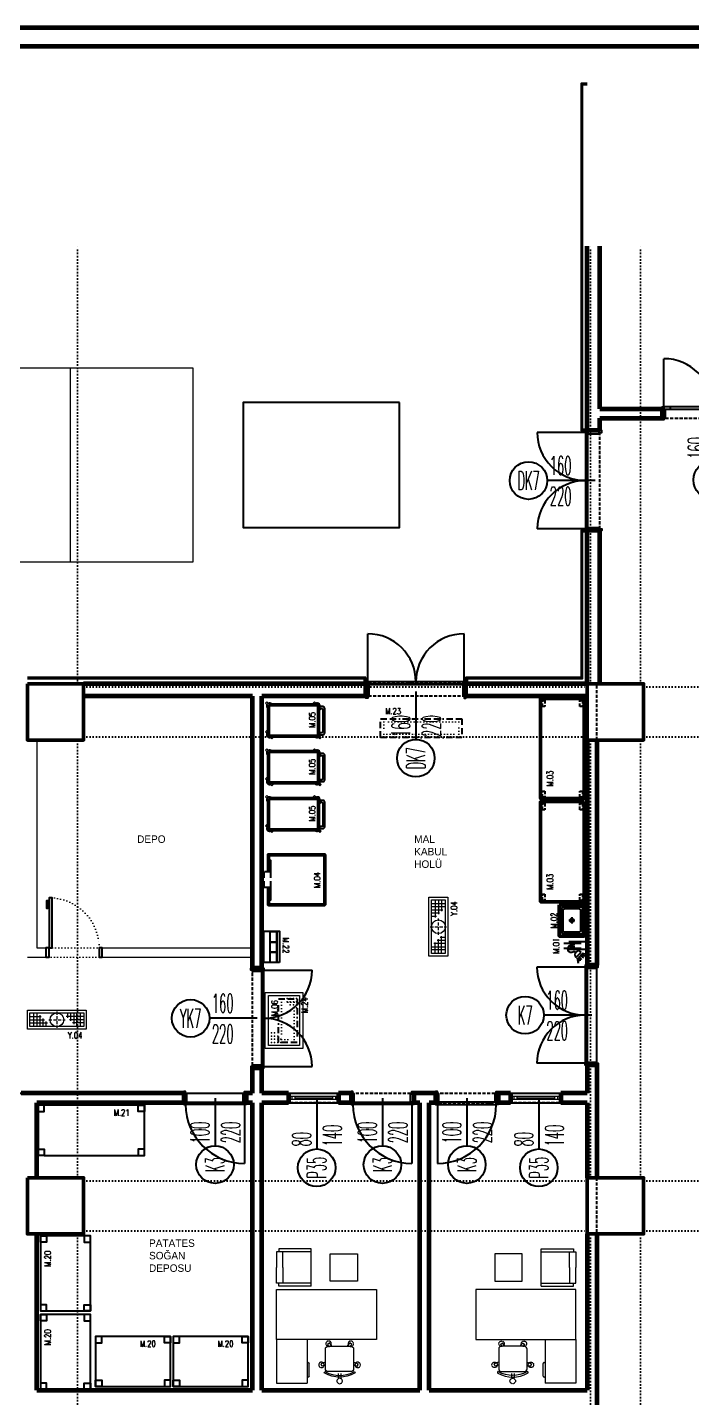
# Model space of a CAD drawing. Extents: x -228812 to 45006, y -308075 to -42938.
# Drawn here: x 33758 to 34820, y -45203 to -43012 of the extents above; entities that cross this region are included whole.
import ezdxf
from ezdxf.enums import TextEntityAlignment as Align

# ---------------------------------------------------------------- set-up
doc = ezdxf.new("R2010")
doc.units = 0
doc.header["$LTSCALE"] = 20
for name, pattern in [('( Hidden )', [0.375, 0.25, -0.125]), ('BORDER', [1.75, 0.5, -0.25, 0.5, -0.25, 0, -0.25]), ('DASHED2', [0.375, 0.25, -0.125]), ('DOT', [0.25, 0, -0.25]), ('HIDDEN', [0.375, 0.25, -0.125])]:
    doc.linetypes.add(name, pattern=pattern)
doc.layers.get('0').update_dxf_attribs({"linetype": 'CONTINUOUS', "lineweight": 15})
doc.layers.get('DEFPOINTS').update_dxf_attribs({"linetype": 'CONTINUOUS'})
for name, color, linetype, lineweight in [('-DWG_ANA', 7, 'CONTINUOUS', 50), ('-DWG_ANA_1', 7, 'BORDER', 25), ('-DWG_DETAY1', 7, 'CONTINUOUS', 25), ('-DWG_DETAY2', 7, 'CONTINUOUS', 15), ('-DWG_DETAY4', 7, 'DOT', 18), ('DUVAR', 7, 'CONTINUOUS', 60), ('k-cizgi', 7, 'CONTINUOUS', 0), ('KAPI', 32, 'CONTINUOUS', 25), ('kapi-acilis', 43, 'DOT', 15), ('KOLON', 7, 'CONTINUOUS', 50), ('NO', 7, 'CONTINUOUS', 30), ('PLAN', 253, 'CONTINUOUS', 15), ('tefris', 7, 'CONTINUOUS', 20), ('yerizg-a', 7, 'CONTINUOUS', 15), ('yerizg-b', 7, 'CONTINUOUS', 9)]:
    doc.layers.add(name, color=color, linetype=linetype, lineweight=lineweight)
for name, color, linetype in [('BL-M', 62, 'CONTINUOUS'), ('BL-Y', 144, 'CONTINUOUS'), ('GOR', 7, 'CONTINUOUS'), ('KAPILAR', 5, 'CONTINUOUS'), ('KIRIS', 9, 'DOT'), ('PENCERELER', 5, 'CONTINUOUS'), ('SIVA', 7, 'CONTINUOUS'), ('YAZI_BLM_1', 7, 'CONTINUOUS'), ('YRNO', 7, 'CONTINUOUS')]:
    doc.layers.add(name, color=color, linetype=linetype)
doc.styles.add('BLM_YAZI', font='stylu.ttf', dxfattribs={"width": 0.8})
doc.styles.add('OLC-50', font='romans.shx', dxfattribs={"width": 0.5, "height": 0.15})
doc.styles.add('ROMANS', font='romans.shx', dxfattribs={"width": 0.8})

# ---------------------------------------------------------------- blocks, each defined once
blk = doc.blocks.new('KAMYON1')
at = {"color": 0}
for p, q in [((-22.84, -3.48), (-22.84, -3.12)), ((-21.34, -34.01), (-21.34, -4.36)), ((20.66, -4.8), (20.66, -4.36)), ((22.16, -3.48), (22.16, -3.12)), ((20.66, -4.8), (20.66, -34.01)), ((-17.73, -13.98), (-19.74, -9.07)), ((-17.61, -8.99), (-17.16, -10.94)), ((16.93, -8.99), (16.48, -10.94)), ((17.05, -13.98), (19.06, -9.07)), ((-25.34, -42.01), (-25.34, -17.01)), ((-24.34, -16.01), (-21.34, -16.01)), ((-19.34, -32.51), (-17.73, -13.98)), ((18.66, -32.51), (17.05, -13.98)), ((20.66, -16.01), (23.66, -16.01)), ((24.66, -17.01), (24.66, -42.01)), ((-19.19, -30.78), (-21.34, -31.53)), ((-17.34, -34.51), (-7.45, -34.51)), ((-3.88, -34.51), (16.66, -34.51)), ((18.51, -30.78), (20.66, -31.53)), ((-19.34, -36.01), (-7.58, -36.01)), ((-13.34, -42.01), (-13.34, -36.01)), ((-9.34, -42.01), (-9.34, -36.01)), ((-3.76, -36.01), (18.66, -36.01)), ((4.66, -40.01), (4.66, -36.01)), ((4.66, -38.01), (12.66, -38.01)), ((9.38, -38.01), (9.38, -42.01)), ((11.11, -38.01), (11.11, -42.01)), ((12.66, -36.01), (12.66, -42.01)), ((-31.34, -42.01), (30.66, -42.01)), ((-31.34, -160.01), (-31.34, -42.01)), ((-21.4, -40.12), (-21.4, -42.01)), ((-19.17, -40.12), (-19.17, -42.01)), ((-9.34, -40.01), (4.66, -40.01)), ((-7.18, -40.01), (-7.18, -42.01)), ((2.21, -40.01), (2.21, -42.01)), ((3.33, -40.01), (3.33, -42.01)), ((30.66, -42.01), (30.66, -160.01)), ((-31.34, -81.34), (30.66, -81.34)), ((-31.34, -120.67), (30.66, -120.67)), ((30.66, -160.01), (-31.34, -160.01))]:
    blk.add_line(p, q, dxfattribs=at)
for centre, radius in [((-5.67, -35.4), 2), ((-5.67, -35.4), 0.981), ((-20.29, -38.33), 2.11)]:
    blk.add_circle(centre, radius, dxfattribs=at)
for centre, radius, start, end in [((-21.84, -3.12), 1, 101.2454, 180), ((-21.17, -3.1), 1.71, 192.8348, 264.2841), ((-0.34, -111.26), 111.25, 89.8603, 101.2454), ((-20.34, -4.36), 1, 100.5975, 180), ((-0.34, -111.26), 109.75, 89.8584, 100.5975), ((-0.34, -111.26), 111.25, 78.7546, 90.1397), ((-0.34, -111.26), 109.75, 79.4025, 90.1416), ((19.66, -4.36), 1, 0, 79.4025), ((20.49, -3.1), 1.71, 275.7159, 347.1652), ((21.16, -3.12), 1, 0, 78.7546), ((-16.64, -8.76), 1, 102.2941, 193.0427), ((-0.34, -83.55), 77.54, 77.7059, 102.2941), ((15.96, -8.76), 1, 346.9573, 77.7059), ((-16.19, -10.71), 1, 193.0427, 282.274), ((-0.34, -83.55), 73.54, 77.726, 102.274), ((15.51, -10.71), 1, 257.726, 346.9573), ((-24.34, -17.01), 1, 90, 180), ((23.66, -17.01), 1, 0, 90), ((-19.34, -34.01), 2, 180, 270), ((-17.34, -32.51), 2, 180, 270), ((16.66, -32.51), 2, 270, 360), ((18.66, -34.01), 2, 270, 360)]:
    blk.add_arc(centre, radius, start, end, dxfattribs=at)
blk = doc.blocks.new('*U687')
at = {"color": 0}
for p, q in [((-157, 23), (-157, 100)), ((-3, 23), (-3, 100)), ((-147, 23), (-147, 19)), ((-90.1, 23), (-90.1, 19)), ((-70, 23), (-70, 19)), ((-13.1, 23), (-13.1, 19)), ((-80, 7.5), (-80, 7.5))]:
    blk.add_line(p, q, dxfattribs=at)
at = {"color": 0, "linetype": 'DOT', "ltscale": 20}
blk.add_line((-155, 0), (-5, 0), dxfattribs=at)
at = {"color": 16}
blk.add_lwpolyline([(-80, 7.5), (-80, 84)], dxfattribs=at)
at = {"color": 0, "lineweight": -3}
for points in [[(-160, 20), (-160, 23), (-157, 23), (-157, 19), (-155, 19), (-155, 1), (-157, 1), (-157, -3), (-160, -3), (-160, 0)], [(0, 20), (0, 23), (-3, 23), (-3, 19), (-5, 19), (-5, 1), (-3, 1), (-3, -3), (0, -3), (0, 0)]]:
    blk.add_lwpolyline(points, dxfattribs=at)
at = {"color": 0}
for points in [[(-157, 23), (-157, 19), (-80, 19), (-80, 23)], [(-80, 23), (-80, 19), (-3, 19), (-3, 23)]]:
    blk.add_lwpolyline(points, close=True, dxfattribs=at)
at = {"color": 16}
blk.add_circle((-80, 114), 30, dxfattribs=at)
at = {"color": 0}
for centre, start, end in [((-157, 23), 0, 90), ((-3, 23), 90, 180)]:
    blk.add_arc(centre, 77, start, end, dxfattribs=at)
at = {"color": 16, "style": 'OLC-50', "width": 0.45}
blk.add_attdef('POZ', text='', height=30, rotation=270, dxfattribs=at).set_placement((-80, 114), align=Align.MIDDLE_CENTER)
blk.add_attdef('YUK', text='', height=30, rotation=270, dxfattribs=at).set_placement((-90, 80), align=Align.TOP_LEFT)
blk.add_attdef('GEN', text='', height=30, rotation=270, dxfattribs=at).set_placement((-80, 80), align=Align.BOTTOM_LEFT)
at = {"style": 'OLC-50', "width": 0.5, "flags": 1}
for tag, p in [('KABLOK', (-188.3, -83.8)), ('KAMAHKOD', (-83.9, -83.8)), ('KAMAHNO', (-195.2, -120.6)), ('KAMAHAD', (-79.6, -120)), ('DUVKA', (-188.6, -156)), ('KARENK', (-82.6, -154.8)), ('KATIP', (-188.1, -194)), ('KASAMAL', (-83.9, -189.6)), ('KAMAL', (-188.7, -233)), ('KASARENK', (-83.5, -229)), ('MENFEZ', (-190, -268.9)), ('YANGIN', (-84.2, -266.9)), ('ACILYON', (-192.7, -303.5)), ('CEKIT', (-86.3, -303.2)), ('CARPTEK', (-195, -337.4)), ('FOTOSEL', (-86.8, -337.1)), ('PBAR', (-193.2, -371.1)), ('KONTROL', (-87, -371.1))]:
    blk.add_attdef(tag, p, '', height=30, dxfattribs=at)
blk = doc.blocks.new('*U688')
at = {"color": 0}
for p, q in [((-157, 18), (-157, 95)), ((-3, 18), (-3, 95)), ((-147, 18), (-147, 14)), ((-90.1, 18), (-90.1, 14)), ((-80, 7.5), (-80, 7.5)), ((-70, 18), (-70, 14)), ((-13.1, 18), (-13.1, 14))]:
    blk.add_line(p, q, dxfattribs=at)
at = {"color": 0, "linetype": 'DOT', "ltscale": 20}
blk.add_line((-155, 0), (-5, 0), dxfattribs=at)
at = {"color": 0, "lineweight": -3}
for points in [[(-160, 15), (-160, 18), (-157, 18), (-157, 14), (-155, 14), (-155, 1), (-157, 1), (-157, -3), (-160, -3), (-160, 0)], [(0, 15), (0, 18), (-3, 18), (-3, 14), (-5, 14), (-5, 1), (-3, 1), (-3, -3), (0, -3), (0, 0)]]:
    blk.add_lwpolyline(points, dxfattribs=at)
at = {"color": 0}
for points in [[(-157, 18), (-157, 14), (-80, 14), (-80, 18)], [(-80, 18), (-80, 14), (-3, 14), (-3, 18)]]:
    blk.add_lwpolyline(points, close=True, dxfattribs=at)
at = {"color": 16}
blk.add_lwpolyline([(-80, 7.5), (-80, -69)], dxfattribs=at)
blk.add_circle((-80, -99), 30, dxfattribs=at)
at = {"color": 0}
for centre, start, end in [((-157, 18), 0, 90), ((-3, 18), 90, 180)]:
    blk.add_arc(centre, 77, start, end, dxfattribs=at)
at = {"color": 16, "style": 'OLC-50', "width": 0.45}
blk.add_attdef('GEN', text='', height=30, rotation=90, dxfattribs=at).set_placement((-80, -65), align=Align.BOTTOM_LEFT)
blk.add_attdef('YUK', text='', height=30, rotation=90, dxfattribs=at).set_placement((-70, -65), align=Align.TOP_LEFT)
at = {"style": 'OLC-50', "width": 0.5, "flags": 1}
for tag, p in [('KABLOK', (-188.3, -83.8)), ('KAMAHKOD', (-83.9, -83.8)), ('KAMAHNO', (-195.2, -120.6)), ('KAMAHAD', (-79.6, -120)), ('DUVKA', (-188.6, -156)), ('KARENK', (-82.6, -154.8)), ('KATIP', (-188.1, -194)), ('KASAMAL', (-83.9, -189.6)), ('KAMAL', (-188.7, -233)), ('KASARENK', (-83.5, -229)), ('MENFEZ', (-190, -268.9)), ('YANGIN', (-84.2, -266.9)), ('ACILYON', (-192.7, -303.5)), ('CEKIT', (-86.3, -303.2)), ('CARPTEK', (-195, -337.4)), ('FOTOSEL', (-86.8, -337.1)), ('PBAR', (-193.2, -371.1)), ('KONTROL', (-87, -371.1))]:
    blk.add_attdef(tag, p, '', height=30, dxfattribs=at)
at = {"color": 16, "style": 'OLC-50', "width": 0.45}
blk.add_attdef('POZ', text='', height=30, rotation=90, dxfattribs=at).set_placement((-80, -99), align=Align.MIDDLE_CENTER)
blk = doc.blocks.new('*U686')
at = {"color": 0}
for p, q in [((-157, 23), (-157, 100)), ((-3, 23), (-3, 100)), ((-147, 23), (-147, 19)), ((-90.1, 23), (-90.1, 19)), ((-70, 23), (-70, 19)), ((-13.1, 23), (-13.1, 19)), ((-80, 7.5), (-80, 7.5))]:
    blk.add_line(p, q, dxfattribs=at)
at = {"color": 0, "linetype": 'DOT', "ltscale": 20}
blk.add_line((-155, 0), (-5, 0), dxfattribs=at)
at = {"color": 0, "lineweight": -3}
for points in [[(-160, 20), (-160, 23), (-157, 23), (-157, 19), (-155, 19), (-155, 1), (-157, 1), (-157, -3), (-160, -3), (-160, 0)], [(0, 20), (0, 23), (-3, 23), (-3, 19), (-5, 19), (-5, 1), (-3, 1), (-3, -3), (0, -3), (0, 0)]]:
    blk.add_lwpolyline(points, dxfattribs=at)
at = {"color": 0}
for points in [[(-157, 23), (-157, 19), (-80, 19), (-80, 23)], [(-80, 23), (-80, 19), (-3, 19), (-3, 23)]]:
    blk.add_lwpolyline(points, close=True, dxfattribs=at)
at = {"color": 16}
blk.add_lwpolyline([(-80, 7.5), (-80, -69)], dxfattribs=at)
blk.add_circle((-80, -99), 30, dxfattribs=at)
at = {"color": 0}
for centre, start, end in [((-157, 23), 0, 90), ((-3, 23), 90, 180)]:
    blk.add_arc(centre, 77, start, end, dxfattribs=at)
at = {"color": 16, "style": 'OLC-50', "width": 0.45}
blk.add_attdef('GEN', text='', height=30, rotation=90, dxfattribs=at).set_placement((-80, -65), align=Align.BOTTOM_LEFT)
blk.add_attdef('YUK', text='', height=30, rotation=90, dxfattribs=at).set_placement((-70, -65), align=Align.TOP_LEFT)
at = {"style": 'OLC-50', "width": 0.5, "flags": 1}
for tag, p in [('KABLOK', (-188.3, -83.8)), ('KAMAHKOD', (-83.9, -83.8)), ('KAMAHNO', (-195.2, -120.6)), ('KAMAHAD', (-79.6, -120)), ('DUVKA', (-188.6, -156)), ('KARENK', (-82.6, -154.8)), ('KATIP', (-188.1, -194)), ('KASAMAL', (-83.9, -189.6)), ('KAMAL', (-188.7, -233)), ('KASARENK', (-83.5, -229)), ('MENFEZ', (-190, -268.9)), ('YANGIN', (-84.2, -266.9)), ('ACILYON', (-192.7, -303.5)), ('CEKIT', (-86.3, -303.2)), ('CARPTEK', (-195, -337.4)), ('FOTOSEL', (-86.8, -337.1)), ('PBAR', (-193.2, -371.1)), ('KONTROL', (-87, -371.1))]:
    blk.add_attdef(tag, p, '', height=30, dxfattribs=at)
at = {"color": 16, "style": 'OLC-50', "width": 0.45}
blk.add_attdef('POZ', text='', height=30, rotation=90, dxfattribs=at).set_placement((-80, -99), align=Align.MIDDLE_CENTER)
blk = doc.blocks.new('*U683')
at = {"color": 0}
for p, q in [((-157, 18), (-157, 95)), ((-3, 18), (-3, 95)), ((-147, 18), (-147, 14)), ((-90.1, 18), (-90.1, 14)), ((-80, 7.5), (-80, 7.5)), ((-70, 18), (-70, 14)), ((-13.1, 18), (-13.1, 14))]:
    blk.add_line(p, q, dxfattribs=at)
at = {"color": 0, "linetype": 'DOT', "ltscale": 20}
blk.add_line((-155, 0), (-5, 0), dxfattribs=at)
at = {"color": 16}
blk.add_lwpolyline([(-80, 7.5), (-80, 84)], dxfattribs=at)
at = {"color": 0, "lineweight": -3}
for points in [[(-160, 15), (-160, 18), (-157, 18), (-157, 14), (-155, 14), (-155, 1), (-157, 1), (-157, -3), (-160, -3), (-160, 0)], [(0, 15), (0, 18), (-3, 18), (-3, 14), (-5, 14), (-5, 1), (-3, 1), (-3, -3), (0, -3), (0, 0)]]:
    blk.add_lwpolyline(points, dxfattribs=at)
at = {"color": 0}
for points in [[(-157, 18), (-157, 14), (-80, 14), (-80, 18)], [(-80, 18), (-80, 14), (-3, 14), (-3, 18)]]:
    blk.add_lwpolyline(points, close=True, dxfattribs=at)
at = {"color": 16}
blk.add_circle((-80, 114), 30, dxfattribs=at)
at = {"color": 0}
for centre, start, end in [((-157, 18), 0, 90), ((-3, 18), 90, 180)]:
    blk.add_arc(centre, 77, start, end, dxfattribs=at)
at = {"color": 16, "style": 'OLC-50', "width": 0.45}
blk.add_attdef('POZ', text='', height=30, rotation=270, dxfattribs=at).set_placement((-80, 114), align=Align.MIDDLE_CENTER)
blk.add_attdef('YUK', text='', height=30, rotation=270, dxfattribs=at).set_placement((-90, 80), align=Align.TOP_LEFT)
blk.add_attdef('GEN', text='', height=30, rotation=270, dxfattribs=at).set_placement((-80, 80), align=Align.BOTTOM_LEFT)
at = {"style": 'OLC-50', "width": 0.5, "flags": 1}
for tag, p in [('KABLOK', (-188.3, -83.8)), ('KAMAHKOD', (-83.9, -83.8)), ('KAMAHNO', (-195.2, -120.6)), ('KAMAHAD', (-79.6, -120)), ('DUVKA', (-188.6, -156)), ('KARENK', (-82.6, -154.8)), ('KATIP', (-188.1, -194)), ('KASAMAL', (-83.9, -189.6)), ('KAMAL', (-188.7, -233)), ('KASARENK', (-83.5, -229)), ('MENFEZ', (-190, -268.9)), ('YANGIN', (-84.2, -266.9)), ('ACILYON', (-192.7, -303.5)), ('CEKIT', (-86.3, -303.2)), ('CARPTEK', (-195, -337.4)), ('FOTOSEL', (-86.8, -337.1)), ('PBAR', (-193.2, -371.1)), ('KONTROL', (-87, -371.1))]:
    blk.add_attdef(tag, p, '', height=30, dxfattribs=at)
blk = doc.blocks.new('*U657')
at = {"color": 0}
for p, q in [((-97, 18), (-97, 112)), ((-87, 18), (-87, 14)), ((-50, 7.5), (-50, 7.5)), ((-13, 18), (-13, 14))]:
    blk.add_line(p, q, dxfattribs=at)
at = {"color": 0, "linetype": 'DOT', "ltscale": 20}
blk.add_line((0, 0), (-100, 0), dxfattribs=at)
at = {"color": 16}
blk.add_lwpolyline([(-50, 7.5), (-50, 84)], dxfattribs=at)
at = {"color": 0, "lineweight": -3}
for points in [[(-100, 15), (-100, 18), (-97, 18), (-97, 14), (-95, 14), (-95, 1), (-97, 1), (-97, -3), (-100, -3), (-100, 0)], [(0, 15), (0, 18), (-3, 18), (-3, 14), (-5, 14), (-5, 1), (-3, 1), (-3, -3), (0, -3), (0, 0)]]:
    blk.add_lwpolyline(points, dxfattribs=at)
at = {"color": 0}
blk.add_lwpolyline([(-3, 18), (-3, 14), (-97, 14), (-97, 18)], close=True, dxfattribs=at)
at = {"color": 16}
blk.add_circle((-50, 114), 30, dxfattribs=at)
at = {"color": 0}
blk.add_arc((-97, 18), 94, 0, 90, dxfattribs=at)
at = {"color": 16, "style": 'OLC-50', "width": 0.45}
blk.add_attdef('POZ', text='', height=30, rotation=270, dxfattribs=at).set_placement((-50, 114), align=Align.MIDDLE_CENTER)
blk.add_attdef('YUK', text='', height=30, rotation=270, dxfattribs=at).set_placement((-60, 80), align=Align.TOP_LEFT)
blk.add_attdef('GEN', text='', height=30, rotation=270, dxfattribs=at).set_placement((-50, 80), align=Align.BOTTOM_LEFT)
at = {"style": 'OLC-50', "width": 0.5, "flags": 1}
for tag, p in [('KABLOK', (-158.3, -83.8)), ('KAMAHKOD', (-53.9, -83.8)), ('KAMAHNO', (-165.2, -120.6)), ('KAMAHAD', (-49.6, -120)), ('DUVKA', (-158.6, -156)), ('KARENK', (-52.6, -154.8)), ('KATIP', (-158.1, -194)), ('KASAMAL', (-53.9, -189.6)), ('KAMAL', (-158.7, -233)), ('KASARENK', (-53.5, -229)), ('MENFEZ', (-160, -268.9)), ('YANGIN', (-54.2, -266.9)), ('ACILYON', (-162.7, -303.5)), ('CEKIT', (-56.3, -303.2)), ('CARPTEK', (-165, -337.4)), ('FOTOSEL', (-56.8, -337.1)), ('PBAR', (-163.2, -371.1)), ('KONTROL', (-57, -371.1))]:
    blk.add_attdef(tag, p, '', height=30, dxfattribs=at)
blk = doc.blocks.new('*U656')
at = {"color": 0}
for p, q in [((-3, 18), (-3, 112)), ((-87, 18), (-87, 14)), ((-50, 7.5), (-50, 7.5)), ((-13, 18), (-13, 14))]:
    blk.add_line(p, q, dxfattribs=at)
at = {"color": 0, "linetype": 'DOT', "ltscale": 20}
blk.add_line((-100, 0), (0, 0), dxfattribs=at)
at = {"color": 16}
blk.add_lwpolyline([(-50, 7.5), (-50, 84)], dxfattribs=at)
at = {"color": 0, "lineweight": -3}
for points in [[(-100, 15), (-100, 18), (-97, 18), (-97, 14), (-95, 14), (-95, 1), (-97, 1), (-97, -3), (-100, -3), (-100, 0)], [(0, 15), (0, 18), (-3, 18), (-3, 14), (-5, 14), (-5, 1), (-3, 1), (-3, -3), (0, -3), (0, 0)]]:
    blk.add_lwpolyline(points, dxfattribs=at)
at = {"color": 0}
blk.add_lwpolyline([(-97, 18), (-97, 14), (-3, 14), (-3, 18)], close=True, dxfattribs=at)
at = {"color": 16}
blk.add_circle((-50, 114), 30, dxfattribs=at)
at = {"color": 0}
blk.add_arc((-3, 18), 94, 90, 180, dxfattribs=at)
at = {"color": 16, "style": 'OLC-50', "width": 0.45}
blk.add_attdef('POZ', text='', height=30, rotation=270, dxfattribs=at).set_placement((-50, 114), align=Align.MIDDLE_CENTER)
blk.add_attdef('YUK', text='', height=30, rotation=270, dxfattribs=at).set_placement((-60, 80), align=Align.TOP_LEFT)
blk.add_attdef('GEN', text='', height=30, rotation=270, dxfattribs=at).set_placement((-50, 80), align=Align.BOTTOM_LEFT)
at = {"style": 'OLC-50', "width": 0.5, "flags": 1}
for tag, p in [('KABLOK', (-158.3, -83.8)), ('KAMAHKOD', (-53.9, -83.8)), ('KAMAHNO', (-165.2, -120.6)), ('KAMAHAD', (-49.6, -120)), ('DUVKA', (-158.6, -156)), ('KARENK', (-52.6, -154.8)), ('KATIP', (-158.1, -194)), ('KASAMAL', (-53.9, -189.6)), ('KAMAL', (-158.7, -233)), ('KASARENK', (-53.5, -229)), ('MENFEZ', (-160, -268.9)), ('YANGIN', (-54.2, -266.9)), ('ACILYON', (-162.7, -303.5)), ('CEKIT', (-56.3, -303.2)), ('CARPTEK', (-165, -337.4)), ('FOTOSEL', (-56.8, -337.1)), ('PBAR', (-163.2, -371.1)), ('KONTROL', (-57, -371.1))]:
    blk.add_attdef(tag, p, '', height=30, dxfattribs=at)
blk = doc.blocks.new('*U9176')
at = {"color": 0, "linetype": 'Continuous', "lineweight": 9, "ltscale": 200}
for p, q in [((0, 10), (-80, 10)), ((-80, 10), (-80, 5)), ((0, 5), (-80, 5)), ((-75, 10), (-75, 5)), ((-70, 10), (-70, 5)), ((-10, 10), (-10, 5)), ((-5, 10), (-5, 5)), ((0, 10), (0, 5))]:
    blk.add_line(p, q, dxfattribs=at)
at = {"color": 16}
for points in [[(-80, 15), (0, 15)], [(-80, 0), (0, 0)], [(-70, 7.5), (-10, 7.5)], [(-35, 7.5), (-35, -74)]]:
    blk.add_lwpolyline(points, dxfattribs=at)
blk.add_circle((-35, -104), 30, dxfattribs=at)
at = {"color": 16, "style": 'OLC-50', "width": 0.45}
blk.add_attdef('GEN', text='', height=30, rotation=90, dxfattribs=at).set_placement((-35, -70), align=Align.BOTTOM_LEFT)
blk.add_attdef('YUK', text='', height=30, rotation=90, dxfattribs=at).set_placement((-25, -70), align=Align.TOP_LEFT)
at = {"style": 'OLC-50', "width": 0.5, "flags": 1}
for tag, p in [('PBLOK', (-154.2, -86.3)), ('PMAHKOD', (-49.8, -86.3)), ('PMAHNO', (-161.2, -123.1)), ('PMAHAD', (-45.6, -122.5)), ('DUVKA', (-154.5, -158.5)), ('KARENK', (-48.6, -157.3)), ('KATIP', (-154.1, -196.5)), ('KASAMAL', (-49.8, -192.1)), ('KAMAL', (-154.6, -235.5)), ('KASARENK', (-49.4, -231.5)), ('YANGIN', (-50.1, -269.4)), ('ACILYON', (-158.6, -275.6))]:
    blk.add_attdef(tag, p, '', height=30, dxfattribs=at)
at = {"color": 16, "style": 'OLC-50', "width": 0.45}
blk.add_attdef('POZ', text='', height=30, rotation=90, dxfattribs=at).set_placement((-35, -104), align=Align.MIDDLE_CENTER)
blk = doc.blocks.new('KOLTUK')
at = {"color": 0, "linetype": 'ByBlock', "extrusion": (0.003782, 0.00162, 0.999992)}
for p, q in [((-51.6, 25), (-55.5, 25)), ((-55.5, 25), (-55.5, 0)), ((-51.6, 30), (-51.6, 25)), ((0, 30), (-51.6, 30)), ((0, 25), (-51.6, 25)), ((-45, 0), (-45, 25)), ((0, 30), (0, -30)), ((-55.5, -25), (-55.5, 0)), ((-45, 0), (-45, -25)), ((-51.6, -25), (-55.5, -25)), ((-51.6, -30), (-51.6, -25)), ((0, -25), (-51.6, -25)), ((0, -30), (-51.6, -30))]:
    blk.add_line(p, q, dxfattribs=at)
blk = doc.blocks.new('KOLTUK-OFIS')
at = {"color": 0, "linetype": 'Continuous'}
for p, q in [((-17.9, -13.7), (-17.9, -39.1)), ((14.8, -10.2), (-14.4, -10.2)), ((18.3, -39.1), (18.3, -13.7)), ((-14.4, -42.6), (14.8, -42.6))]:
    blk.add_line(p, q, dxfattribs=at)
for points in [[(-15.5, -7.8), (-13.1, -5.9)], [(-13.6, -10.2), (-15.5, -7.8)], [(-10.1, -10.2), (-13.1, -5.9)], [(10, -10.2), (12.6, -5.9)], [(12.6, -5.9), (15.5, -7.8)], [(13.9, -10.2), (15.5, -7.8)], [(-18.3, -30.7), (-23.6, -32.6)], [(-22.6, -35.4), (-23.6, -32.6)], [(-17.9, -34.1), (-22.6, -35.4)], [(18.3, -30.7), (24.1, -32.6)], [(18.3, -34.3), (22.6, -35.4)], [(24.1, -32.6), (22.6, -35.4)], [(-1.7, -45), (-1.7, -50.7)], [(1.7, -45), (1.7, -50.7)]]:
    blk.add_lwpolyline(points, dxfattribs=at)
blk.add_lwpolyline([(18.1, -42.7, -0.263158), (-18.1, -42.7, 1), (-19.1, -44.6, 0.263158), (19.1, -44.6, 1), (18.1, -42.7)], format="xyb", dxfattribs=at)
at = {"color": 0, "linetype": 'HIDDEN', "ltscale": 0.2}
for centre in [(-14.3, -6.9), (14.1, -6.9), (-23.1, -34), (23.3, -34), (0, -54.6)]:
    blk.add_circle(centre, 3.5, dxfattribs=at)
at = {"color": 0, "linetype": 'Continuous'}
for centre, start, end in [((-14.4, -13.7), 89.999, 179.999), ((14.8, -13.7), 359.999, 89.999), ((-14.4, -39.1), 179.999, 269.999), ((14.8, -39.1), 269.999, 359.999)]:
    blk.add_arc(centre, 3.5, start, end, dxfattribs=at)
blk = doc.blocks.new('DOKTORMASASI02')
at = {"color": 0}
for p, q in [((0, -20), (49, -20)), ((0, -90), (0, -20)), ((49, -90), (49, -20)), ((49, -29.7), (50.8, -29.7)), ((52.3, -31.2), (52.3, -51.6)), ((50.8, -53.1), (49, -53.1)), ((160, -90), (0, -90)), ((0, -90), (0, -170)), ((160, -170), (160, -90)), ((0, -170), (160, -170)), ((129.8, -183), (85.8, -183)), ((85.8, -183), (85.8, -227)), ((129.8, -227), (129.8, -183)), ((85.8, -227), (129.8, -227))]:
    blk.add_line(p, q, dxfattribs=at)
for centre, start, end in [((50.8, -31.2), 0, 90), ((50.8, -51.6), 270, 0)]:
    blk.add_arc(centre, 1.5, start, end, dxfattribs=at)
at = {"color": 0, "xscale": 1.25, "yscale": 1.25, "zscale": 1.25, "rotation": 180}
blk.add_blockref('KOLTUK-OFIS', (101.1, -91.8), dxfattribs=at)
at = {"color": 0}
blk.add_blockref('KOLTUK', (55.5, -205), dxfattribs=at)
blk = doc.blocks.new('KOLON90')
at = {"layer": 'KOLON', "color": 4}
blk.add_lwpolyline([(-45, 45), (45, 45), (45, -45), (-45, -45)], close=True, dxfattribs=at)
blk = doc.blocks.new('Y-SIFON')
at = {"layer": 'yerizg-a', "color": 0, "linetype": 'Continuous'}
blk.add_circle((0, 0), 11, dxfattribs=at)
at = {"layer": 'yerizg-b', "color": 0, "linetype": 'DASHED2'}
for points in [[(-13, 0), (13, 0)], [(0, 13), (0, -13)]]:
    blk.add_lwpolyline(points, dxfattribs=at)
blk = doc.blocks.new('1BS-SYK39A')
at = {"layer": 'yerizg-a', "color": 0}
blk.add_lwpolyline([(0, 0), (94, 0), (94, -30), (0, -30)], close=True, dxfattribs=at)
at = {"layer": 'yerizg-b', "color": 0}
for p, q in [((4, -10), (22, -10)), ((4, -15), (27, -15)), ((4, -20), (32, -20)), ((10, -26), (10, -4)), ((15, -4), (15, -26)), ((20, -26), (20, -8)), ((25, -26), (25, -13)), ((30, -26), (30, -18)), ((90, -10), (62, -10)), ((64, -4), (64, -12)), ((90, -15), (67, -15)), ((69, -4), (69, -17)), ((90, -20), (72, -20)), ((74, -4), (74, -22)), ((79, -26), (79, -4)), ((84, -4), (84, -26))]:
    blk.add_line(p, q, dxfattribs=at)
blk.add_lwpolyline([(4, -4), (90, -4), (90, -26), (4, -26)], close=True, dxfattribs=at)
at = {"layer": 'PLAN', "color": 0, "linetype": 'Continuous'}
blk.add_blockref('Y-SIFON', (47, -15), dxfattribs=at)
at = {"layer": 'YRNO', "linetype": 'Continuous', "style": 'ROMANS', "width": 0.8}
blk.add_attdef('YRNO', text='', height=10, dxfattribs=at).set_placement((76, -40), align=Align.MIDDLE)
blk = doc.blocks.new('1YB-E90')
at = {"layer": 'yerizg-a', "color": 0}
blk.add_lwpolyline([(0, 0), (90, 0), (90, -60), (0, -60)], close=True, dxfattribs=at)
at = {"layer": 'yerizg-b', "color": 0}
blk.add_lwpolyline([(5, -5), (85, -5), (85, -55), (5, -55)], close=True, dxfattribs=at)
at = {"layer": 'yerizg-b', "color": 0, "linetype": 'Continuous'}
for p in [(10, -10), (10, -15), (10, -20), (15, -10), (15, -15), (15, -20), (20, -10), (20, -15), (20, -20), (25, -10), (25, -15), (10, -25), (15, -25), (70, -40), (75, -35), (75, -40), (80, -35), (80, -40), (65, -45), (65, -50), (70, -45), (70, -50), (75, -45), (75, -50), (80, -45), (80, -50)]:
    blk.add_point(p, dxfattribs=at)
at = {"layer": 'NO', "linetype": 'Continuous', "style": 'ROMANS', "width": 0.8}
blk.add_attdef('NO', text='', height=10, dxfattribs=at).set_placement((25.2, -45), align=Align.MIDDLE)
blk = doc.blocks.new('Palet istif 1')
at = {"layer": 'BL-M'}
for points in [[(-56.6, -28.3), (63.4, -28.3), (63.4, 51.7), (-56.6, 51.7)], [(-56.6, 41.7), (-46.6, 41.7), (-46.6, 51.7), (-56.6, 51.7)], [(63.4, 41.7), (53.4, 41.7), (53.4, 51.7), (63.4, 51.7)], [(-56.6, -18.3), (-46.6, -18.3), (-46.6, -28.3), (-56.6, -28.3)], [(63.4, -18.3), (53.4, -18.3), (53.4, -28.3), (63.4, -28.3)]]:
    blk.add_lwpolyline(points, close=True, dxfattribs=at)
at = {"layer": 'NO', "linetype": 'Continuous', "style": 'ROMANS', "width": 0.8}
blk.add_attdef('NO', text='', height=10, dxfattribs=at).set_placement((27, 40), align=Align.MIDDLE)
blk = doc.blocks.new('Palet istif 2')
at = {"layer": 'BL-M'}
for p, q in [((31.3, 44.2), (-48.7, 44.2)), ((-48.7, 44.2), (-48.7, -115.8)), ((31.3, -115.8), (31.3, 44.2)), ((-48.7, -125.8), (31.3, -125.8))]:
    blk.add_line(p, q, dxfattribs=at)
for points in [[(-38.7, 44.2), (-38.7, 34.2), (-48.7, 34.2), (-48.7, 44.2)], [(21.3, 44.2), (21.3, 34.2), (31.3, 34.2), (31.3, 44.2)], [(-38.7, -125.8), (-38.7, -115.8), (-48.7, -115.8), (-48.7, -125.8)], [(21.3, -125.8), (21.3, -115.8), (31.3, -115.8), (31.3, -125.8)]]:
    blk.add_lwpolyline(points, close=True, dxfattribs=at)
at = {"layer": 'NO', "linetype": 'Continuous', "style": 'ROMANS', "width": 0.8}
blk.add_attdef('NO', text='', height=10, rotation=90, dxfattribs=at).set_placement((-37.1, 7.8), align=Align.MIDDLE)
blk = doc.blocks.new('jd-tnp')
at = {"layer": 'YAZI_BLM_1', "style": 'BLM_YAZI'}
for s, p in [('PATATES', (0, 40)), ('SOĞAN', (0, 20)), ('DEPOSU', (0, 0))]:
    blk.add_text(s, height=12, dxfattribs=at).set_placement(p)
blk = doc.blocks.new('1YB-GBM')
at = {"layer": '-DWG_DETAY1', "color": 0}
blk.add_lwpolyline([(0, -25), (0, 0), (50, 0), (50, -25)], close=True, dxfattribs=at)
for points in [[(0, -10), (50, -10)], [(0, -21), (50, -21)], [(17, -10), (17, -21)], [(33, -10), (33, -21)]]:
    blk.add_lwpolyline(points, dxfattribs=at)
at = {"layer": '-DWG_DETAY2', "color": 0, "const_width": 0.5}
for points in [[(15, -11), (15, -19), (1, -19)], [(31, -11), (31, -19), (18, -19)], [(48, -11), (48, -19), (34, -19)]]:
    blk.add_lwpolyline(points, dxfattribs=at)
at = {"layer": 'NO', "linetype": 'Continuous', "style": 'ROMANS', "width": 0.8}
blk.add_attdef('NO', text='', height=10, dxfattribs=at).set_placement((27, -35), align=Align.MIDDLE)
blk = doc.blocks.new('1YB-KP80')
at = {"layer": '-DWG_ANA_1', "color": 0}
blk.add_lwpolyline([(0, 0), (70, 0), (70, -30), (0, -30)], close=True, dxfattribs=at)
at = {"layer": '-DWG_DETAY4', "color": 0}
blk.add_lwpolyline([(5, -5), (5, -25), (65, -25), (65, -5)], close=True, dxfattribs=at)
at = {"layer": 'NO', "linetype": 'Continuous', "style": 'ROMANS', "width": 0.8}
blk.add_attdef('NO', text='', height=10, dxfattribs=at).set_placement((60, -42), align=Align.MIDDLE)
blk = doc.blocks.new('jo-tht')
at = {"layer": 'YAZI_BLM_1', "style": 'BLM_YAZI'}
for s, p in [('MAL', (0, 40)), ('KABUL', (0, 20)), ('HOLÜ', (0, 0))]:
    blk.add_text(s, height=12, dxfattribs=at).set_placement(p)
blk = doc.blocks.new('TCN160H')
at = {"layer": '-DWG_ANA', "color": 0}
blk.add_lwpolyline([(0, 0), (160, 0), (160, -70), (0, -70)], close=True, dxfattribs=at)
at = {"layer": '-DWG_DETAY1', "color": 0, "linetype": 'HIDDEN'}
for points in [[(13, -7), (3, -7), (3, -3), (13, -3)], [(158, -7), (148, -7), (148, -3), (158, -3)], [(13, -67), (3, -67), (3, -63), (13, -63)], [(158, -67), (148, -67), (148, -63), (158, -63)]]:
    blk.add_lwpolyline(points, close=True, dxfattribs=at)
at = {"layer": 'NO', "linetype": 'Continuous', "style": 'ROMANS', "width": 0.8}
blk.add_attdef('NO', text='', height=10, dxfattribs=at).set_placement((128, -55), align=Align.MIDDLE)
blk = doc.blocks.new('EEN102D')
at = {"layer": '-DWG_ANA', "color": 0}
blk.add_lwpolyline([(0, -40), (0, 0), (50, 0), (50, -40)], close=True, dxfattribs=at)
at = {"layer": '-DWG_DETAY1', "color": 0}
for points in [[(3, -32), (3, -3), (47, -3), (47, -32, -0.414214), (42, -37), (8, -37, -0.414214)], [(9, -6), (41, -6, -0.414214), (44, -9), (44, -31, -0.414214), (41, -34), (9, -34, -0.414214), (6, -31), (6, -9, -0.414214)]]:
    blk.add_lwpolyline(points, format="xyb", close=True, dxfattribs=at)
for points in [[(20, -20), (30, -20)], [(25, -15), (25, -25)]]:
    blk.add_lwpolyline(points, dxfattribs=at)
blk.add_circle((25, -20), 3.16, dxfattribs=at)
at = {"layer": 'NO', "linetype": 'Continuous', "style": 'ROMANS', "width": 0.8}
blk.add_attdef('NO', text='', height=10, dxfattribs=at).set_placement((25, -48.4), align=Align.MIDDLE)
blk = doc.blocks.new('1CC-GT15')
at = {"layer": '-DWG_ANA_1', "color": 0, "linetype": 'Continuous'}
for points in [[(-6, 0), (-6, -30)], [(6, 0), (6, -30)], [(-6, -24), (6, -24)]]:
    blk.add_lwpolyline(points, dxfattribs=at)
at = {"layer": '-DWG_DETAY1', "color": 0}
for points in [[(-8, 0), (8, 0)], [(-4, -38), (-4, -10)], [(-2, -28), (-2, -20)], [(2, -28), (2, -20)], [(4, -38), (4, -10)], [(18.7, -18.5), (10.2, -10)], [(12, -9.1), (13.7, -0.8)], [(13.6, -10.6), (16.5, -3.6)], [(15.1, -12.1), (19.3, -6.5)], [(16.6, -13.6), (22.2, -9.3)], [(18.1, -15.1), (25, -12.1)], [(19.6, -16.6), (27.9, -14.9)]]:
    blk.add_lwpolyline(points, dxfattribs=at)
blk.add_arc((14.4, -14.3), 6, 135.1651, 315.1651, dxfattribs=at)
blk.add_spline([(0, -24), (0.6, -29.4), (5.1, -31.7), (8.6, -30.5), (10.2, -24.8), (9.3, -20.4), (10.8, -18.7)], degree=3, dxfattribs=at)
at = {"layer": 'NO', "linetype": 'Continuous', "style": 'ROMANS', "width": 0.8}
blk.add_attdef('NO', text='', height=10, dxfattribs=at).set_placement((0, -50), align=Align.MIDDLE)
blk = doc.blocks.new('AMT100')
at = {"layer": '-DWG_ANA', "color": 0, "linetype": 'Continuous'}
blk.add_lwpolyline([(50, 0), (50, -80), (0, -80), (0, 0)], close=True, dxfattribs=at)
at = {"layer": '-DWG_DETAY1', "color": 0}
blk.add_lwpolyline([(2, -80), (2, -87, 0.414214), (5, -90), (44, -90, 0.414214), (47, -87), (47, -80), (44, -80), (44, -85.5, -0.414214), (42.5, -87), (6.5, -87, -0.414214), (5, -85.5), (5, -80)], format="xyb", dxfattribs=at)
at = {"layer": '-DWG_DETAY2', "color": 0, "linetype": 'HIDDEN'}
for points in [[(3.4, 1.4), (6.5, 4.5), (8.6, 2.4), (5.5, -0.8)], [(49.4, 1.4), (52.5, 4.5), (54.6, 2.4), (51.5, -0.8)], [(-1.4, -2.4), (-4.5, -5.5), (-2.4, -7.6), (0.8, -4.5)], [(-1.4, -79.4), (-4.5, -82.5), (-2.4, -84.6), (0.8, -81.5)], [(44.6, -79.4), (41.5, -82.5), (43.6, -84.6), (46.8, -81.5)], [(49.4, -74.6), (52.5, -71.5), (54.6, -73.6), (51.5, -76.8)]]:
    blk.add_lwpolyline(points, dxfattribs=at)
at = {"layer": '-DWG_DETAY2', "color": 0}
for centre, start, end in [((2, -2), 23.5782, 246.4218), ((48, -2), 293.5782, 156.4218), ((2, -78), 113.5782, 336.4218), ((48, -78), 203.5782, 66.4218)]:
    blk.add_arc(centre, 5, start, end, dxfattribs=at)
at = {"layer": 'NO', "linetype": 'Continuous', "style": 'ROMANS', "width": 0.8}
blk.add_attdef('NO', text='', height=10, dxfattribs=at).set_placement((26, -70), align=Align.MIDDLE)
blk = doc.blocks.new('1AS-BW600')
at = {"layer": '-DWG_ANA', "color": 0}
blk.add_lwpolyline([(53, 0), (80, 0), (80, -90), (0, -90), (0, 0), (28, 0)], dxfattribs=at)
at = {"layer": '-DWG_ANA_1', "color": 0}
blk.add_lwpolyline([(28, 7), (28, -4), (53, -4), (53, 7)], close=True, dxfattribs=at)
at = {"layer": '-DWG_DETAY1', "color": 0}
for points in [[(8, 0), (8, -4), (28, -4)], [(53, -4), (71, -4), (71, 0)]]:
    blk.add_lwpolyline(points, dxfattribs=at)
at = {"layer": 'NO', "linetype": 'Continuous', "style": 'ROMANS', "width": 0.8}
blk.add_attdef('NO', text='', height=10, dxfattribs=at).set_placement((39.7, -78), align=Align.MIDDLE)
blk = doc.blocks.new('1YB-UP80')
at = {"layer": '-DWG_ANA_1', "color": 0}
blk.add_lwpolyline([(0, 0), (130, 0), (130, -30), (0, -30)], close=True, dxfattribs=at)
at = {"layer": '-DWG_DETAY4', "color": 0}
blk.add_lwpolyline([(5, -5), (5, -25), (125, -25), (125, -5)], close=True, dxfattribs=at)
at = {"layer": 'NO', "linetype": 'Continuous', "style": 'ROMANS', "width": 0.8}
blk.add_attdef('NO', text='', height=10, dxfattribs=at).set_placement((110, -42), align=Align.MIDDLE)
blk = doc.blocks.new('J-K109l')
at = {"layer": 'KAPI', "linetype": 'Continuous'}
blk.add_lwpolyline([(5, 10), (10, 10), (10, 90), (5, 90)], close=True, dxfattribs=at)
blk.add_lwpolyline([(5, 85), (1, 85), (1, 73), (3, 73), (3, 83), (5, 83)], dxfattribs=at)
at = {"layer": 'kapi-acilis', "linetype": 'DOT'}
blk.add_arc((5, 10), 80, 0, 90, dxfattribs=at)

msp = doc.modelspace()

# ---------------------------------------------------------------- linework, layer by layer
at = {"linetype": 'Continuous'}
for p, q in [((33772.865, -44151.5), (33772.865, -44483.579)), ((33772.865, -44483.579), (33787.673, -44483.579)), ((33787.673, -44483.579), (33787.673, -44498.579)), ((33877.673, -44483.579), (33877.673, -44498.579)), ((33877.673, -44483.579), (34117.874, -44483.579)), ((33757.865, -44498.579), (33787.673, -44498.579)), ((33877.673, -44498.579), (34117.874, -44498.579))]:
    msp.add_line(p, q, dxfattribs=at)
at = {"layer": 'DEFPOINTS', "color": 7, "linetype": '( Hidden )'}
for p, q in [((33847.865, -44061.5), (33757.874, -44061.5)), ((33757.874, -44061.5), (34652.874, -44061.5)), ((34667.874, -44061.5), (33847.865, -44061.5)), ((33847.865, -44061.5), (33847.865, -44061.5)), ((34667.874, -45456.501), (34667.874, -44061.5))]:
    msp.add_line(p, q, dxfattribs=at)
at = {"layer": 'DEFPOINTS', "linetype": '( Hidden )'}
msp.add_line((34117.874, -44716.5), (34117.874, -44496.5), dxfattribs=at)
at = {"layer": 'DEFPOINTS', "linetype": 'Continuous'}
msp.add_line((32007.874, -44716.5), (34117.874, -44716.5), dxfattribs=at)
at = {"layer": 'DEFPOINTS', "color": 7, "linetype": '( Hidden )'}
msp.add_lwpolyline([(34672.874, -43636.5), (35442.874, -43636.5), (35442.874, -44681.5), (35032.874, -44681.5), (35032.874, -45726.5), (35032.874, -45614.035), (35032.874, -45711.5), (34742.874, -45711.5), (34742.874, -45456.501), (34667.874, -45456.501), (34667.874, -44941.5), (34742.874, -44941.5), (34742.874, -44851.5), (34667.874, -44851.5), (34667.874, -44151.5), (34742.874, -44151.5), (34742.874, -44061.5), (34672.874, -44061.5), (34672.874, -43636.5)], dxfattribs=at)
at = {"layer": 'DEFPOINTS', "linetype": '( Hidden )'}
for points in [[(34132.874, -44716.5), (34652.874, -44716.5), (34652.874, -44081.5), (34132.874, -44081.5)], [(34117.874, -44731.5), (33772.874, -44731.5), (33772.874, -44851.5), (33847.865, -44851.5), (33847.865, -44941.5), (33772.883, -44941.5), (33772.874, -45191.5), (34117.874, -45191.5)], [(34385.374, -44731.5), (34132.874, -44731.5), (34132.874, -45191.5), (34385.374, -45191.5)], [(34652.874, -44941.5), (34652.874, -44941.5), (34652.874, -44851.5), (34652.874, -44731.5), (34400.374, -44731.5), (34400.374, -45191.5), (34652.874, -45191.5)]]:
    msp.add_lwpolyline(points, close=True, dxfattribs=at)
at = {"layer": 'DUVAR', "color": 2, "linetype": 'ByBlock', "ltscale": 0.5}
for p, q in [((28756.977, -43011.663), (38815.891, -43011.663)), ((28786.977, -43041.663), (38785.891, -43041.663))]:
    msp.add_line(p, q, dxfattribs=at)
at = {"layer": 'DUVAR', "color": 2}
for p, q in [((34652.874, -43656.5), (34652.874, -43361.5)), ((34672.874, -43621.5), (34672.874, -43361.5)), ((34672.874, -43621.5), (34772.374, -43621.5)), ((34672.874, -43636.5), (34772.374, -43636.5)), ((34672.874, -43656.5), (34672.874, -43636.5)), ((34672.874, -43656.5), (34652.874, -43656.5)), ((34652.874, -44061.5), (34652.874, -43816.5)), ((34672.874, -43816.5), (34652.874, -43816.5)), ((34672.874, -44061.5), (34672.874, -43816.5)), ((34298.874, -44061.5), (33847.865, -44061.5)), ((34298.874, -44081.5), (34298.874, -44061.5)), ((34652.874, -44061.5), (34458.874, -44061.5)), ((34458.874, -44081.5), (34458.874, -44061.5)), ((34117.874, -44081.5), (33847.865, -44081.5)), ((34117.874, -44516.5), (34117.874, -44081.5)), ((34298.874, -44081.5), (34132.874, -44081.5)), ((34132.874, -44516.5), (34132.874, -44081.5)), ((34652.874, -44081.5), (34458.874, -44081.5)), ((34652.874, -44151.5), (34652.874, -44511.5)), ((34667.874, -44151.5), (34667.874, -44511.5)), ((34132.874, -44516.5), (34117.874, -44516.5)), ((34667.874, -44511.5), (34652.874, -44511.5)), ((34117.874, -44716.5), (34117.874, -44676.5)), ((34132.874, -44676.5), (34117.874, -44676.5)), ((34132.874, -44716.5), (34132.874, -44676.5)), ((34652.874, -44671.5), (34652.874, -44716.5)), ((34667.874, -44671.5), (34652.874, -44671.5)), ((34667.874, -44671.5), (34667.874, -44851.5)), ((34007.874, -44716.5), (33747.874, -44716.5)), ((34007.874, -44716.5), (34007.874, -44731.5)), ((34117.874, -44716.5), (34107.874, -44716.5)), ((34107.874, -44716.5), (34107.874, -44731.5)), ((34175.374, -44716.5), (34132.874, -44716.5)), ((34175.374, -44716.5), (34175.374, -44731.5)), ((34275.374, -44716.5), (34255.374, -44716.5)), ((34255.374, -44716.5), (34255.374, -44731.5)), ((34275.374, -44716.5), (34275.374, -44731.5)), ((34410.374, -44716.5), (34375.374, -44716.5)), ((34375.374, -44716.5), (34375.374, -44731.5)), ((34410.374, -44716.5), (34410.374, -44731.5)), ((34530.374, -44716.5), (34510.374, -44716.5)), ((34510.374, -44716.5), (34510.374, -44731.5)), ((34530.374, -44716.5), (34530.374, -44731.5)), ((34652.874, -44716.5), (34610.374, -44716.5)), ((34610.374, -44716.5), (34610.374, -44731.5)), ((34007.874, -44731.5), (33772.874, -44731.5)), ((33772.874, -44851.5), (33772.874, -44731.5)), ((34117.874, -44731.5), (34107.874, -44731.5)), ((34117.874, -45191.501), (34117.874, -44731.5)), ((34132.874, -45191.501), (34132.874, -44731.5)), ((34175.374, -44731.5), (34132.874, -44731.5)), ((34275.374, -44731.5), (34255.374, -44731.5)), ((34385.374, -44731.5), (34375.374, -44731.5)), ((34385.374, -45191.501), (34385.374, -44731.5)), ((34410.374, -44731.5), (34400.374, -44731.5)), ((34400.374, -45191.501), (34400.374, -44731.5)), ((34530.374, -44731.5), (34510.374, -44731.5)), ((34652.874, -44731.5), (34610.374, -44731.5)), ((34652.874, -44731.5), (34652.874, -44851.5)), ((33772.874, -45191.501), (33772.883, -44941.5)), ((34652.874, -44941.5), (34652.874, -45191.501)), ((34667.874, -44941.5), (34667.874, -45251.501)), ((33772.874, -45191.5), (34117.874, -45191.501)), ((34132.874, -45191.501), (34385.374, -45191.501)), ((34400.374, -45191.501), (34652.874, -45191.501))]:
    msp.add_line(p, q, dxfattribs=at)
at = {"layer": 'DUVAR', "color": 2, "ltscale": 0.5}
msp.add_line((34772.374, -43621.5), (34772.374, -43636.5), dxfattribs=at)
at = {"layer": 'GOR', "color": 6}
msp.add_lwpolyline([(34352.865, -43611.5), (34102.865, -43611.5), (34102.865, -43811.5), (34352.865, -43811.5)], close=True, dxfattribs=at)
at = {"layer": 'k-cizgi', "linetype": 'Continuous'}
for p, q in [((33787.673, -44498.551), (33787.673, -44483.579)), ((33877.673, -44498.551), (33877.673, -44483.579))]:
    msp.add_line(p, q, dxfattribs=at)
at = {"layer": 'k-cizgi', "linetype": 'DOT'}
msp.add_lwpolyline([(33787.673, -44483.579), (33877.673, -44483.579), (33877.673, -44498.551), (33787.673, -44498.551)], dxfattribs=at)
at = {"layer": 'KAPI', "linetype": 'Continuous'}
for points in [[(33787.673, -44498.551), (33792.673, -44498.551), (33792.673, -44483.579), (33787.673, -44483.579)], [(33872.673, -44498.551), (33877.673, -44498.551), (33877.673, -44483.579), (33872.673, -44483.579)]]:
    msp.add_lwpolyline(points, close=True, dxfattribs=at)
at = {"layer": 'KIRIS', "color": 251}
for p, q in [((33837.874, -44061.5), (33837.874, -43361.5)), ((34657.874, -44061.5), (34657.874, -43361.5)), ((34737.874, -44061.5), (34737.874, -43361.5)), ((33847.874, -44066.5), (34652.874, -44066.5)), ((34742.874, -44066.5), (35442.874, -44066.5)), ((33837.874, -44851.5), (33837.874, -44151.5)), ((33847.874, -44146.5), (34652.874, -44146.5)), ((34657.874, -44851.5), (34657.874, -44151.5)), ((34737.874, -44851.5), (34737.874, -44151.5)), ((34742.874, -44146.5), (35442.874, -44146.5)), ((33847.874, -44856.5), (34652.874, -44856.5)), ((34742.874, -44856.5), (35032.865, -44856.5)), ((33837.874, -45641.5), (33837.874, -44941.5)), ((33847.874, -44936.5), (34652.874, -44936.5)), ((34657.874, -45641.5), (34657.874, -44941.5)), ((34737.874, -45641.5), (34737.874, -44941.5)), ((34742.874, -44936.5), (35032.865, -44936.5))]:
    msp.add_line(p, q, dxfattribs=at)
at = {"layer": 'SIVA', "color": 1}
for p, q in [((34298.874, -44051.5), (33757.874, -44051.5)), ((34296.874, -44053.5), (33757.874, -44053.5)), ((34296.874, -44061.5), (34296.874, -44053.5)), ((34298.874, -44061.5), (34298.874, -44051.5))]:
    msp.add_line(p, q, dxfattribs=at)
for points in [[(34652.874, -43101.5), (34642.874, -43101.5), (34642.874, -43656.5), (34652.874, -43656.5)], [(34652.874, -43103.5), (34644.874, -43103.5), (34644.874, -43654.5), (34652.874, -43654.5)], [(34652.874, -43816.5), (34642.874, -43816.5), (34642.874, -44051.5), (34458.874, -44051.5), (34458.874, -44061.5)], [(34652.874, -43818.5), (34644.874, -43818.5), (34644.874, -44053.5), (34460.874, -44053.5), (34460.874, -44061.5)]]:
    msp.add_lwpolyline(points, dxfattribs=at)

# ---------------------------------------------------------------- block references
at = {"linetype": 'Continuous'}
for name, p in [('jo-tht', (34376.275, -44355.927)), ('J-K109l', (33787.673, -44493.579)), ('jd-tnp', (33952.414, -45002.068))]:
    msp.add_blockref(name, p, dxfattribs=at)
at = {"layer": 'BL-M', "linetype": 'Continuous'}
for name, p, rotation, values in [('AMT100', (34143.113, -44145), 90, {'NO': 'M.05'}), ('AMT100', (34143.113, -44220), 90, {'NO': 'M.05'}), ('AMT100', (34143.113, -44295), 90, {'NO': 'M.05'}), ('1AS-BW600', (34143.113, -44415), 90, {'NO': 'M.04'}), ('1YB-KP80', (34159.285, -44635.479), 90, {'NO': 'M.24'}), ('Palet istif 2', (33900.824, -44784.404), 270, {'NO': 'M.21'}), ('Palet istif 1', (33830.428, -45008.028), 90, {'NO': 'M.20'}), ('Palet istif 1', (33830.428, -45133.685), 90, {'NO': 'M.20'})]:
    msp.add_blockref(name, p, dxfattribs=dict(at, rotation=rotation)).add_auto_attribs(values)
ref = msp.add_blockref('TCN160H', (34648.113, -44085), dxfattribs=dict(at, rotation=270))
ref.add_attrib('NO', 'M.03', dxfattribs={"layer": 'NO', "linetype": 'Continuous', "height": 10, "rotation": 90, "style": 'ROMANS', "width": 0.8}).set_placement((34593.113, -44213), align=Align.MIDDLE)
ref = msp.add_blockref('1YB-UP80', (34452.513, -44147.285), dxfattribs=dict(at, rotation=180))
ref.add_attrib('NO', 'M.23', dxfattribs={"layer": 'NO', "linetype": 'Continuous', "height": 10, "style": 'ROMANS', "width": 0.8}).set_placement((34342.513, -44105.285), align=Align.MIDDLE)
ref = msp.add_blockref('TCN160H', (34648.113, -44250), dxfattribs=dict(at, rotation=270))
ref.add_attrib('NO', 'M.03', dxfattribs={"layer": 'NO', "linetype": 'Continuous', "height": 10, "rotation": 90, "style": 'ROMANS', "width": 0.8}).set_placement((34593.113, -44378), align=Align.MIDDLE)
ref = msp.add_blockref('EEN102D', (34648.113, -44415), dxfattribs=dict(at, rotation=270))
ref.add_attrib('NO', 'M.02', dxfattribs={"layer": 'NO', "linetype": 'Continuous', "height": 10, "rotation": 90, "style": 'ROMANS', "width": 0.8}).set_placement((34599.717, -44440.041), align=Align.MIDDLE)
ref = msp.add_blockref('1YB-GBM', (34136, -44507.099), dxfattribs=dict(at, rotation=89.99999999999999))
ref.add_attrib('NO', 'M.22', dxfattribs={"layer": 'NO', "linetype": 'Continuous', "height": 10, "rotation": 270, "style": 'ROMANS', "width": 0.8}).set_placement((34171, -44480.099), align=Align.MIDDLE)
ref = msp.add_blockref('1CC-GT15', (34653.113, -44480.366), dxfattribs=dict(at, rotation=270))
ref.add_attrib('NO', 'M.01', dxfattribs={"layer": 'NO', "linetype": 'Continuous', "height": 10, "rotation": 90, "style": 'ROMANS', "width": 0.8}).set_placement((34603.113, -44480.366), align=Align.MIDDLE)
ref = msp.add_blockref('1YB-E90', (34198.113, -44555), dxfattribs=dict(at, rotation=270))
ref.add_attrib('NO', 'M.06', dxfattribs={"layer": 'NO', "linetype": 'Continuous', "height": 10, "rotation": 90, "style": 'ROMANS', "width": 0.8}).set_placement((34153.113, -44580.204), align=Align.MIDDLE)
for p in [(33923.458, -45157.148), (34047.597, -45157.148)]:
    msp.add_blockref('Palet istif 1', p, dxfattribs=at).add_auto_attribs({'NO': 'M.20'})
at = {"layer": 'BL-Y', "linetype": 'Continuous', "rotation": 90}
msp.add_blockref('1BS-SYK39A', (34399.794, -44497.034), dxfattribs=at).add_auto_attribs({'YRNO': 'Y.04'})
at = {"layer": 'BL-Y', "linetype": 'Continuous'}
msp.add_blockref('1BS-SYK39A', (33758.113, -44583.746), dxfattribs=at).add_auto_attribs({'YRNO': 'Y.04'})
at = {"layer": 'KAPILAR'}
msp.add_blockref('*U688', (34932.374, -43636.5), dxfattribs=at).add_auto_attribs({'POZ': 'K7', 'GEN': '160', 'YUK': '220'})
at = {"layer": 'KAPILAR', "rotation": 89.99999999999999}
msp.add_blockref('*U687', (34672.874, -43656.5), dxfattribs=at).add_auto_attribs({'POZ': 'DK7', 'GEN': '160', 'YUK': '220'})
at = {"layer": 'KAPILAR', "color": 5}
msp.add_blockref('*U686', (34458.874, -44081.5), dxfattribs=at).add_auto_attribs({'POZ': 'DK7', 'GEN': '160', 'YUK': '220'})
for name, p, rotation, values in [('*U688', (34117.874, -44676.5), 270, {'POZ': 'YK7', 'GEN': '160', 'YUK': '220'}), ('*U683', (34667.419, -44511.5), 90.00000000428402, {'POZ': 'K7', 'GEN': '160', 'YUK': '220'}), ('*U657', (34007.874, -44716.5), 180, {'POZ': 'K3', 'GEN': '100', 'YUK': '220'}), ('*U657', (34275.374, -44716.5), 180, {'POZ': 'K3', 'GEN': '100', 'YUK': '220'}), ('*U656', (34410.374, -44716.5), 180, {'POZ': 'K3', 'GEN': '100', 'YUK': '220'})]:
    msp.add_blockref(name, p, dxfattribs=dict(at, rotation=rotation)).add_auto_attribs(values)
at = {"layer": 'KOLON', "color": 1}
for p in [(33802.865, -44106.5), (34697.874, -44106.5), (33802.865, -44896.5), (34697.874, -44896.5)]:
    msp.add_blockref('KOLON90', p, dxfattribs=at)
at = {"layer": 'PENCERELER', "color": 0, "rotation": 6.87448066728e-05}
for p in [(34255.374, -44731.5), (34610.374, -44731.5)]:
    msp.add_blockref('*U9176', p, dxfattribs=at).add_auto_attribs({'POZ': 'P35', 'GEN': '80', 'YUK': '140'})
at = {"layer": 'tefris', "color": 11, "xscale": -5, "yscale": 5, "zscale": 5, "rotation": 90}
msp.add_blockref('KAMYON1', (33222.843, -43713.196), dxfattribs=at)
at = {"layer": 'tefris', "color": 11, "xscale": -1, "rotation": 180}
msp.add_blockref('DOKTORMASASI02', (34155.964, -45200.183), dxfattribs=at)
at = {"layer": 'tefris', "color": 11, "rotation": 180}
msp.add_blockref('DOKTORMASASI02', (34634.766, -45200.183), dxfattribs=at)

# ---------------------------------------------------------------- texts
at = {"layer": 'YAZI_BLM_1', "style": 'BLM_YAZI'}
msp.add_text('DEPO', height=12, dxfattribs=at).set_placement((33933.303, -44315.927))

doc.saveas('drawing.dxf')
